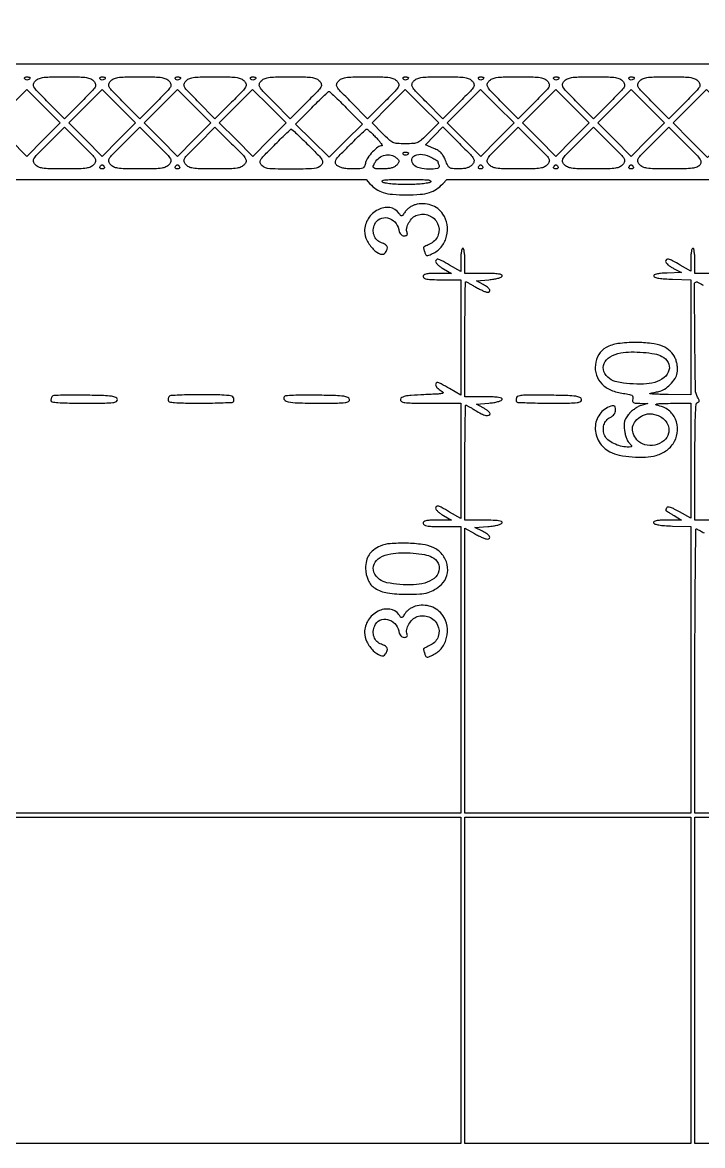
# Model space of a CAD drawing. Extents: x 0 to 836, y 5 to 589.
# Drawn here: x 577 to 604.52, y 469.11 to 514.54 of the extents above; entities that cross this region are included whole.
import ezdxf

# ---------------------------------------------------------------- set-up
doc = ezdxf.new("R2010")
doc.units = 0
doc.header["$MEASUREMENT"] = 0

msp = doc.modelspace()

# ---------------------------------------------------------------- linework, layer by layer
for points in [[(201.712326, 537.783562, -0.000001), (217.055896, 537.76491, -0.426088)], [(546.957638, 269.095817, -0.000001), (546.976289, 285.583213, -0.415883)], [(835.446278, 121.592707, -0.000059), (835.429914, 203.53197, -0.00002), (835.42504, 321.569549), (835.424938, 588.3084), (835.769253, 588.3084, 0.013775), (835.969061, 588.313906, 0.121919), (836.052736, 588.339582, 0.232745), (836.087862, 588.394014, 0.064289), (836.086534, 588.49875), (836.0595, 588.6891), (420.497259, 588.710259, 0.000013), (261.145696, 588.714318, 0.000021), (126.989856, 588.708632)], [(718.0002, 320.588723, -0.000011), (717.997333, 194.273324, -0.000202)], [(604.852986, 529.408162, -0.000002), (620.423836, 529.389509, -0.550615)], [(308.18842, 529.408162, -0.000002), (322.638019, 529.38951, -0.415836)], [(238.738155, 529.614638, -0.000002), (224.300981, 529.63329, -0.415836)], [(531.796111, 538.074638, -0.000002), (517.6951, 538.093291, -0.426056)], [(413.368417, 538.074638, -0.000002), (399.676779, 538.093291, -0.415815)], [(693.315638, 481.579418, -0.000002), (693.334294, 494.031443, -0.550517)], [(336.166934, 548.220763, -0.000002), (326.827688, 548.233536, -0.413812)], [(693.109162, 421.684687, -0.000002), (693.090507, 409.236574, -0.415775)], [(689.941022, 529.408162, -0.000003), (701.809045, 529.389505, -0.550493)], [(333.609652, 529.614638, -0.000003), (323.198363, 529.633296, -0.415688)], [(383.716206, 529.408162, -0.000003), (394.123716, 529.389504, -0.425916)], [(604.231838, 387.151416, -0.000003), (604.250494, 398.693431, -0.41574)], [(624.386963, 547.911742, -0.000008), (634.425797, 547.933006, -0.000377)], [(567.360849, 548.208, -0.000051), (536.314429, 548.211154, -0.0007)], [(718.164575, 211.571705, 0.000026), (718.1694, 303.889409)], [(702.264644, 191.1114), (702.243472, 351.987169), (702.2223, 512.862937), (661.556209, 512.849834), (620.890119, 512.836731), (620.863609, 513.157512, 0.026954), (620.843222, 513.306107, 0.068539), (620.808319, 513.408976, 0.101462), (620.757379, 513.473778, 0.129485), (620.68905, 513.50635, 0.121912), (620.615088, 513.502253, 0.211929), (620.569515, 513.462632, 0.094469), (620.546543, 513.37233, 0.015182), (620.541, 513.189803), (620.541, 512.8452), (567.3699, 512.8452), (514.1988, 512.8452)], [(536.813224, 508.1922), (563.859, 508.1922), (590.904776, 508.1922), (591.065738, 508.014339, 0.060194), (591.3216, 507.792189, 0.074917), (591.605552, 507.656704, 0.055401), (591.980576, 507.586542, 0.018567), (592.5384, 507.56582, 0.018567), (593.096224, 507.586542, 0.055401), (593.471248, 507.656704, 0.074917), (593.7552, 507.792189, 0.060194), (594.011062, 508.014339), (594.172024, 508.1922), (607.356512, 508.1922)], [(604.9746, 504.3852), (604.2132, 504.3852), (604.2132, 504.8928, 0.015416), (604.207157, 505.08876, 0.025878), (604.188525, 505.25235, 0.024068), (604.162018, 505.374747, 0.339565), (604.1286, 505.4004, 0.33177), (604.095524, 505.375738, 0.027191), (604.068851, 505.264363, 0.027994), (604.050104, 505.114819, 0.017186), (604.044, 504.937295), (604.044, 504.47419), (603.617277, 504.725795, 0.009298), (603.307557, 504.900734, 0.065443), (603.146143, 504.962388, 0.236264), (603.065016, 504.943405, 0.222811), (603.0288, 504.866169, 0.180386), (603.048686, 504.812843, 0.035725), (603.121992, 504.73952, 0.033672), (603.22458, 504.662053, 0.025766), (603.34605, 504.591219), (603.6633, 504.4275), (603.086532, 504.402354, 0.010182), (602.822306, 504.385438, 0.036329), (602.655058, 504.358975, 0.069509), (602.562034, 504.323072, 0.360342), (602.543459, 504.275454, 0.251947), (602.59264, 504.228954, 0.025187), (602.75628, 504.193491, 0.023026), (602.990507, 504.165959, 0.009412), (603.310577, 504.149256), (604.044, 504.124813), (604.044, 501.801606), (604.044, 499.4784), (603.13455, 499.488214, -0.003863), (602.796678, 499.494471, -0.008818), (602.541953, 499.505655, -0.015787), (602.394904, 499.519383, -0.845943), (602.3943, 499.533808, 0.000047), (602.472324, 499.550315, 0.000026), (602.567797, 499.570528, 0.000026), (602.664659, 499.591046, 0.000041), (602.74733, 499.608569, 0.091613), (602.980153, 499.704728, 0.052603), (603.217137, 499.896171, 0.05283), (603.407299, 500.131025, 0.097715), (603.498073, 500.358124, 0.045977), (603.510799, 500.493753, 0.033525), (603.500905, 500.644921, 0.032288), (603.469941, 500.800113, 0.033585), (603.419534, 500.947935, 0.104953), (603.217017, 501.24085, 0.093792), (602.905302, 501.440518, 0.067479), (602.453401, 501.554903, 0.027671), (601.820533, 501.591542, 0.033761), (601.100224, 501.544659, 0.092977), (600.618796, 501.386232, 0.132078), (600.326196, 501.104784, 0.106403), (600.184217, 500.690516, 0.110063), (600.226408, 500.274512, 0.114541), (600.441391, 499.922607, 0.099725), (600.818314, 499.667217, 0.066305), (601.323849, 499.530403, -0.011374), (601.559289, 499.493704, -0.089906), (601.662317, 499.455311, -0.216297), (601.70254, 499.397605, -0.11006), (601.699242, 499.307399, 0.079481), (601.690576, 499.218481, 0.243647), (601.720731, 499.168114, 0.118319), (601.800066, 499.142015, 0.014739), (601.982583, 499.13237), (602.3097, 499.12474), (602.041764, 499.047169, 0.05458), (601.922738, 498.998122, 0.028106), (601.785686, 498.912938, 0.027561), (601.653009, 498.808381, 0.037209), (601.546257, 498.699144, 0.029405), (601.428221, 498.540845, 0.074549), (601.368161, 498.41095, 0.072535), (601.347957, 498.267016, 0.026727), (601.360037, 498.061812, 0.031012), (601.386903, 497.90919, 0.027174), (601.43331, 497.75401, 0.028137), (601.490862, 497.618333, 0.069644), (601.551407, 497.529167, -0.010125), (601.645395, 497.420987, -0.29066), (601.649943, 497.386015, -0.281034), (601.620141, 497.366214, -0.009632), (601.474095, 497.3634, -0.06538), (601.203544, 497.398929, -0.050678), (600.925462, 497.504368, -0.053033), (600.693239, 497.653102, -0.117448), (600.564852, 497.818066, -0.088801), (600.509287, 498.035324, -0.091593), (600.533518, 498.255883, -0.097345), (600.632216, 498.442638, -0.116273), (600.789234, 498.564257, 0.05591), (600.880024, 498.618584, 0.077484), (600.945625, 498.686889, 0.081855), (600.984916, 498.768813, 0.071083), (600.9984, 498.863181, 0.033646), (600.991149, 498.970815, 0.197222), (600.963367, 499.018893, 0.203472), (600.910441, 499.03274, 0.035991), (600.80805, 499.010111, 0.166211), (600.360001, 498.69101, 0.151956), (600.18074, 498.151724, 0.141227), (600.334858, 497.575375, 0.139974), (600.772459, 497.16708, 0.068762), (601.151245, 497.035082, 0.030667), (601.675677, 496.962946, 0.030666), (602.215929, 496.955346, 0.056497), (602.649304, 497.025337, 0.094072), (603.087629, 497.242824, 0.109169), (603.388884, 497.596775, 0.113488), (603.505758, 498.033198, 0.108278), (603.423512, 498.485014, 0.05925), (603.305192, 498.694502, 0.074902), (603.148596, 498.852157, 0.065918), (602.936199, 498.970294, 0.034802), (602.6481, 499.061431, -0.498771), (602.637341, 499.086277, -0.237394), (602.671664, 499.109158, -0.022974), (602.870802, 499.124297, -0.00486), (603.21915, 499.13134), (604.044, 499.14), (604.044, 496.812777), (604.044, 494.485553), (603.586102, 494.743975, 0.013355), (603.378597, 494.853884, 0.038063), (603.227147, 494.915131, 0.059741), (603.12244, 494.935146, 0.278577), (603.070031, 494.90827, 0.031), (603.049906, 494.870684, 0.046666), (603.037647, 494.835622, 0.057974), (603.034071, 494.807675, 0.246146), (603.041479, 494.793136, 0.013628), (603.062923, 494.77879, 0.000456), (603.149378, 494.724415, 0.000865), (603.251602, 494.660498, 0.000603), (603.3672, 494.58869), (603.6633, 494.40525), (603.0852, 494.403825, 0.009062), (602.808362, 494.398125, 0.039053), (602.644917, 494.37895, 0.088868), (602.560134, 494.345859, 0.348476), (602.542127, 494.29665, 0.245891), (602.593079, 494.247369, 0.029679), (602.75021, 494.211047, 0.024548), (602.982059, 494.183386, 0.009086), (603.310577, 494.166456), (604.044, 494.142013), (604.044, 488.350206), (604.044, 482.5584), (599.4756, 482.5584), (594.9072, 482.5584), (594.9072, 488.318433), (594.9072, 494.078466), (595.298556, 493.859733, 0.011597), (595.456916, 493.775983, 0.014102), (595.609097, 493.705253, 0.012683), (595.739246, 493.653042, 0.089272), (595.806156, 493.641, 0.18104), (595.896925, 493.674979, 0.365083), (595.907881, 493.745422, 0.111398), (595.805913, 493.85107, 0.034758), (595.612646, 493.959619), (595.302892, 494.1063), (595.838688, 494.1486, 0.01551), (596.059051, 494.172894, 0.028269), (596.236506, 494.208375, 0.030562), (596.365727, 494.250477, 0.222764), (596.409292, 494.29665, 0.394072), (596.385815, 494.347468, 0.061095), (596.268617, 494.379297, 0.029435), (596.051886, 494.397612, 0.006363), (595.67565, 494.4024), (594.9072, 494.4024), (594.9072, 496.7289, -0.001771), (594.910361, 497.620996, -0.002954), (594.920119, 498.371991, -0.000352), (594.933174, 499.037755, -0.408278), (594.951181, 499.0554, -0.123338), (594.980243, 499.04812, -0.004527), (595.08066, 498.993272, -0.008014), (595.198637, 498.924936, -0.005516), (595.3302, 498.8439, 0.025038), (595.568102, 498.709879, 0.062172), (595.756304, 498.643563, 0.131175), (595.874235, 498.649022, 0.326866), (595.9224, 498.714827, 0.190299), (595.906264, 498.75569, 0.029092), (595.841633, 498.81717, 0.029066), (595.752745, 498.883925, 0.021498), (595.64745, 498.947477), (595.3725, 499.0977), (595.873514, 499.14, 0.017263), (596.07622, 499.164185, 0.029087), (596.243618, 499.200116, 0.030909), (596.367203, 499.242638, 0.218326), (596.409314, 499.28805, 0.394038), (596.385828, 499.338868, 0.06108), (596.268618, 499.370697, 0.029434), (596.051879, 499.389012, 0.006363), (595.67565, 499.3938), (594.9072, 499.3938), (594.9072, 501.7203, -0.001356), (594.909619, 502.612397, -0.002261), (594.917089, 503.363391, -0.000206), (594.927057, 504.033202, -0.409741), (594.940865, 504.0468, -0.118776), (594.964239, 504.041168, -0.002401), (595.072795, 503.984971, -0.005535), (595.19918, 503.91698, -0.003675), (595.342715, 503.836319, 0.011167), (595.491436, 503.755651, 0.013731), (595.63381, 503.687368, 0.012176), (595.755396, 503.636621, 0.090598), (595.81665, 503.624819, 0.192997), (595.898381, 503.656676, 0.340288), (595.909443, 503.724438, 0.109392), (595.819775, 503.82832, 0.035201), (595.64745, 503.938877), (595.3725, 504.0891), (595.873514, 504.1314, 0.017263), (596.07622, 504.155585, 0.029087), (596.243618, 504.191516, 0.030909), (596.367203, 504.234038, 0.218326), (596.409314, 504.27945, 0.394038), (596.385828, 504.330268, 0.06108), (596.268618, 504.362097, 0.029434), (596.051879, 504.380412, 0.006363), (595.67565, 504.3852), (594.9072, 504.3852), (594.9072, 504.8928, 0.015416), (594.901157, 505.08876, 0.025878), (594.882525, 505.25235, 0.024068), (594.856018, 505.374747, 0.339565), (594.8226, 505.4004, 0.332386), (594.789517, 505.375676, 0.026913), (594.762851, 505.263506, 0.027826), (594.744103, 505.11302, 0.017078), (594.738, 504.934377), (594.738, 504.468353), (594.28701, 504.722877, 0.005091), (593.952202, 504.907362, 0.060859), (593.81485, 504.960932, 0.280946), (593.750973, 504.94135, 0.183407), (593.7228, 504.867129, 0.174943), (593.74231, 504.813075, 0.032609), (593.815992, 504.735233, 0.031428), (593.918578, 504.651457, 0.024173), (594.04005, 504.572972), (594.3573, 504.389087), (593.78625, 504.387143, 0.008975), (593.493348, 504.380888, 0.045684), (593.331849, 504.359675, 0.104993), (593.246344, 504.320344, 0.2369), (593.2152, 504.2583, 0.273642), (593.253075, 504.194277, 0.084509), (593.36325, 504.156075, 0.035355), (593.573014, 504.1362, 0.005946), (593.9766, 504.1314), (594.738, 504.1314), (594.738, 501.798691), (594.738, 499.465982), (594.283552, 499.725991, 0.004635), (593.944375, 499.915897, 0.061099), (593.811104, 499.968988, 0.294151), (593.749682, 499.948967, 0.172564), (593.7228, 499.873396, 0.146769), (593.738269, 499.821831, 0.046681), (593.789002, 499.758605, 0.041993), (593.861923, 499.69499, 0.036012), (593.94817, 499.640746, -0.127253), (594.01793, 499.576717, -0.51967), (594.000072, 499.53245, -0.043512), (593.823675, 499.507257, -0.002266), (593.251135, 499.4784, 0.004688), (592.736081, 499.449939, 0.033271), (592.488135, 499.417247, 0.081915), (592.357053, 499.367746, 0.217741), (592.300463, 499.28805, 0.319133), (592.337281, 499.20759, 0.100718), (592.469865, 499.163205, 0.028072), (592.764002, 499.143717, 0.002508), (593.505097, 499.14), (594.738, 499.14), (594.738, 496.807291), (594.738, 494.474582), (594.283552, 494.734591, 0.004639), (593.945409, 494.923914, 0.060119), (593.811602, 494.977519, 0.289671), (593.749946, 494.958246, 0.17782), (593.7228, 494.884329, 0.174943), (593.74231, 494.830275, 0.032609), (593.815992, 494.752433, 0.031428), (593.918578, 494.668657, 0.024173), (594.04005, 494.590172), (594.3573, 494.406287), (593.78625, 494.404343, 0.008975), (593.493348, 494.398088, 0.045684), (593.331849, 494.376875, 0.104993), (593.246344, 494.337544, 0.2369), (593.2152, 494.2755, 0.273642), (593.253075, 494.211477, 0.084509), (593.36325, 494.173275, 0.035355), (593.573014, 494.1534, 0.005946), (593.9766, 494.1486), (594.738, 494.1486), (594.738, 488.3535), (594.738, 482.5584), (570.8385, 482.5584)], [(604.9746, 494.4024), (604.2132, 494.4024), (604.2132, 496.76415, -0.001965), (604.21785, 497.947401, -0.009043), (604.23564, 498.632867, -0.007101), (604.26225, 499.089284, -0.295938), (604.31895, 499.164197, 0.099419), (604.365691, 499.192574, 0.209739), (604.3824, 499.230655, 0.112809), (604.369488, 499.287156, 0.021008), (604.31895, 499.381599, -0.13036), (604.235389, 499.678785, -0.001442), (604.210153, 501.789472, -0.00074), (604.193644, 503.964047, -0.428255), (604.27665, 504.04416, -0.10382), (604.316388, 504.034077, -0.007062), (604.420867, 503.98107, -0.009869), (604.544255, 503.913121, -0.007234)], [(609.0354, 482.5584), (604.2132, 482.5584), (604.2132, 488.31825, -0.001032), (604.217756, 490.524816, -0.001736), (604.231838, 492.377286, -0.000135), (604.250604, 494.031696, -0.547229), (604.27665, 494.047944, -0.005811), (604.318626, 494.027393, -0.000383), (604.43896, 493.966619, -0.000554), (604.582261, 493.893908, -0.000414)], [(609.0354, 469.1916), (604.2132, 469.1916), (604.2132, 475.7904), (604.2132, 482.3892), (608.9508, 482.3892, -0.001255)]]:
    msp.add_lwpolyline(points, format="xyb")
for points in [[(577.3104, 512.300293, -0.211827), (577.286408, 512.246202, -0.127879), (577.223185, 512.213171, -0.122608), (577.149824, 512.214412, -0.191362), (577.099753, 512.25162, -0.136093), (577.090256, 512.284272, -0.190788), (577.100967, 512.312343, -0.140899), (577.131917, 512.331288, -0.067432), (577.178507, 512.3376, -0.026751), (577.229046, 512.334894, -0.042195), (577.271656, 512.326641, -0.051652), (577.301687, 512.314686, -0.279105)], [(579.894214, 512.164517, -0.1221), (579.960324, 512.041337, -0.202118), (579.943042, 511.92644, -0.05597), (579.815447, 511.762028, -0.0034), (579.377261, 511.317843), (578.70367, 510.644252), (578.033339, 511.318539, -0.003427), (577.598111, 511.762376, -0.055773), (577.470758, 511.927379, -0.200635), (577.453386, 512.042422, -0.122971), (577.519015, 512.165213, -0.10066), (577.646646, 512.25917, -0.072566), (577.816605, 512.309715, -0.031899), (578.100073, 512.332558, -0.004158), (578.7063, 512.3376, -0.004148), (579.313459, 512.332563, -0.032035), (579.596528, 512.309688, -0.073036), (579.766261, 512.258945, -0.100062)], [(580.356, 512.300293, -0.211827), (580.332008, 512.246202, -0.127879), (580.268785, 512.213171, -0.122608), (580.195424, 512.214412, -0.191362), (580.145353, 512.25162, -0.136093), (580.135856, 512.284272, -0.190788), (580.146567, 512.312343, -0.140899), (580.177517, 512.331288, -0.067432), (580.224107, 512.3376, -0.026751), (580.274646, 512.334894, -0.042195), (580.317256, 512.326641, -0.051652), (580.347287, 512.314686, -0.279105)], [(582.939814, 512.164517, -0.1221), (583.005924, 512.041337, -0.202118), (582.988642, 511.92644, -0.05597), (582.861047, 511.762028, -0.0034), (582.422861, 511.317843), (581.74927, 510.644252), (581.078939, 511.318539, -0.003427), (580.643711, 511.762376, -0.055773), (580.516358, 511.927379, -0.200635), (580.498986, 512.042422, -0.122971), (580.564615, 512.165213, -0.10066), (580.692246, 512.25917, -0.072566), (580.862205, 512.309715, -0.031899), (581.145673, 512.332558, -0.004158), (581.7519, 512.3376, -0.004148), (582.359059, 512.332563, -0.032035), (582.642128, 512.309688, -0.073036), (582.811861, 512.258945, -0.100062)], [(583.4016, 512.300293, -0.211827), (583.377608, 512.246202, -0.127879), (583.314385, 512.213171, -0.122608), (583.241024, 512.214412, -0.191362), (583.190953, 512.25162, -0.136093), (583.181456, 512.284272, -0.190788), (583.192167, 512.312343, -0.140899), (583.223117, 512.331288, -0.067432), (583.269707, 512.3376, -0.026751), (583.320246, 512.334894, -0.042195), (583.362856, 512.326641, -0.051652), (583.392887, 512.314686, -0.279105)], [(585.985414, 512.164517, -0.1221), (586.051524, 512.041337, -0.202118), (586.034242, 511.92644, -0.05597), (585.906647, 511.762028, -0.0034), (585.468461, 511.317843), (584.79487, 510.644252), (584.124539, 511.318539, -0.003427), (583.689311, 511.762376, -0.055773), (583.561958, 511.927379, -0.200635), (583.544586, 512.042422, -0.122971), (583.610215, 512.165213, -0.10066), (583.737846, 512.25917, -0.072566), (583.907805, 512.309715, -0.031899), (584.191273, 512.332558, -0.004158), (584.7975, 512.3376, -0.004148), (585.404659, 512.332563, -0.032035), (585.687728, 512.309688, -0.073036), (585.857461, 512.258945, -0.100062)], [(586.4472, 512.300293, -0.211827), (586.423208, 512.246202, -0.127879), (586.359985, 512.213171, -0.122608), (586.286624, 512.214412, -0.191362), (586.236553, 512.25162, -0.136093), (586.227056, 512.284272, -0.190788), (586.237767, 512.312343, -0.140899), (586.268717, 512.331288, -0.067432), (586.315307, 512.3376, -0.026751), (586.365846, 512.334894, -0.042195), (586.408456, 512.326641, -0.051652), (586.438487, 512.314686, -0.279105)], [(589.031014, 512.164517, -0.1221), (589.097124, 512.041337, -0.202118), (589.079842, 511.92644, -0.05597), (588.952247, 511.762028, -0.0034), (588.514061, 511.317843), (587.84047, 510.644252), (587.170139, 511.318539, -0.003427), (586.734911, 511.762376, -0.055773), (586.607558, 511.927379, -0.200635), (586.590186, 512.042422, -0.122971), (586.655815, 512.165213, -0.10066), (586.783446, 512.25917, -0.072566), (586.953405, 512.309715, -0.031899), (587.236873, 512.332558, -0.004158), (587.8431, 512.3376, -0.004148), (588.450259, 512.332563, -0.032035), (588.733328, 512.309688, -0.073036), (588.903061, 512.258945, -0.100062)], [(592.161214, 512.164517, -0.1221), (592.227324, 512.041337, -0.202118), (592.210042, 511.92644, -0.05597), (592.082447, 511.762028, -0.0034), (591.644261, 511.317843), (590.97067, 510.644252), (590.300339, 511.318539, -0.003427), (589.865111, 511.762376, -0.055773), (589.737758, 511.927379, -0.200635), (589.720386, 512.042422, -0.122971), (589.786015, 512.165213, -0.10066), (589.913646, 512.25917, -0.072566), (590.083605, 512.309715, -0.031899), (590.367073, 512.332558, -0.004158), (590.9733, 512.3376, -0.004148), (591.580459, 512.332563, -0.032035), (591.863528, 512.309688, -0.073036), (592.033261, 512.258945, -0.100062)], [(592.623, 512.300293, -0.211827), (592.599008, 512.246202, -0.127879), (592.535785, 512.213171, -0.122608), (592.462424, 512.214412, -0.191362), (592.412353, 512.25162, -0.136093), (592.402856, 512.284272, -0.190788), (592.413567, 512.312343, -0.140899), (592.444517, 512.331288, -0.067432), (592.491107, 512.3376, -0.026751), (592.541646, 512.334894, -0.042195), (592.584256, 512.326641, -0.051652), (592.614287, 512.314686, -0.279105)], [(595.206814, 512.164517, -0.1221), (595.272924, 512.041337, -0.202118), (595.255642, 511.92644, -0.05597), (595.128047, 511.762028, -0.0034), (594.689861, 511.317843), (594.01627, 510.644252), (593.345939, 511.318539, -0.003427), (592.910711, 511.762376, -0.055773), (592.783358, 511.927379, -0.200635), (592.765986, 512.042422, -0.122971), (592.831615, 512.165213, -0.10066), (592.959246, 512.25917, -0.072566), (593.129205, 512.309715, -0.031899), (593.412673, 512.332558, -0.004158), (594.0189, 512.3376, -0.004148), (594.626059, 512.332563, -0.032035), (594.909128, 512.309688, -0.073036), (595.078861, 512.258945, -0.100062)], [(595.6686, 512.300293, -0.211827), (595.644608, 512.246202, -0.127879), (595.581385, 512.213171, -0.122608), (595.508024, 512.214412, -0.191362), (595.457953, 512.25162, -0.136093), (595.448456, 512.284272, -0.190788), (595.459167, 512.312343, -0.140899), (595.490117, 512.331288, -0.067432), (595.536707, 512.3376, -0.026751), (595.587246, 512.334894, -0.042195), (595.629856, 512.326641, -0.051652), (595.659887, 512.314686, -0.279105)], [(598.252414, 512.164517, -0.1221), (598.318524, 512.041337, -0.202118), (598.301242, 511.92644, -0.05597), (598.173647, 511.762028, -0.0034), (597.735461, 511.317843), (597.06187, 510.644252), (596.391539, 511.318539, -0.003427), (595.956311, 511.762376, -0.055773), (595.828958, 511.927379, -0.200635), (595.811586, 512.042422, -0.122971), (595.877215, 512.165213, -0.10066), (596.004846, 512.25917, -0.072566), (596.174805, 512.309715, -0.031899), (596.458273, 512.332558, -0.004158), (597.0645, 512.3376, -0.004148), (597.671659, 512.332563, -0.032035), (597.954728, 512.309688, -0.073036), (598.124461, 512.258945, -0.100062)], [(598.7142, 512.300293, -0.211827), (598.690208, 512.246202, -0.127879), (598.626985, 512.213171, -0.122608), (598.553624, 512.214412, -0.191362), (598.503553, 512.25162, -0.136093), (598.494056, 512.284272, -0.190788), (598.504767, 512.312343, -0.140899), (598.535717, 512.331288, -0.067432), (598.582307, 512.3376, -0.026751), (598.632846, 512.334894, -0.042195), (598.675456, 512.326641, -0.051652), (598.705487, 512.314686, -0.279105)], [(601.298014, 512.164517, -0.1221), (601.364124, 512.041337, -0.202118), (601.346842, 511.92644, -0.05597), (601.219247, 511.762028, -0.0034), (600.781061, 511.317843), (600.10747, 510.644252), (599.437139, 511.318539, -0.003427), (599.001911, 511.762376, -0.055773), (598.874558, 511.927379, -0.200635), (598.857186, 512.042422, -0.122971), (598.922815, 512.165213, -0.10066), (599.050446, 512.25917, -0.072566), (599.220405, 512.309715, -0.031899), (599.503873, 512.332558, -0.004158), (600.1101, 512.3376, -0.004148), (600.717259, 512.332563, -0.032035), (601.000328, 512.309688, -0.073036), (601.170061, 512.258945, -0.100062)], [(601.7598, 512.300293, -0.211827), (601.735808, 512.246202, -0.127879), (601.672585, 512.213171, -0.122608), (601.599224, 512.214412, -0.191362), (601.549153, 512.25162, -0.136093), (601.539656, 512.284272, -0.190788), (601.550367, 512.312343, -0.140899), (601.581317, 512.331288, -0.067432), (601.627907, 512.3376, -0.026751), (601.678446, 512.334894, -0.042195), (601.721056, 512.326641, -0.051652), (601.751087, 512.314686, -0.279105)], [(604.343614, 512.164517, -0.1221), (604.409724, 512.041337, -0.202118), (604.392442, 511.92644, -0.05597), (604.264847, 511.762028, -0.0034), (603.826661, 511.317843), (603.15307, 510.644252), (602.482739, 511.318539, -0.003427), (602.047511, 511.762376, -0.055773), (601.920158, 511.927379, -0.200635), (601.902786, 512.042422, -0.122971), (601.968415, 512.165213, -0.10066), (602.096046, 512.25917, -0.072566), (602.266005, 512.309715, -0.031899), (602.549473, 512.332558, -0.004158), (603.1557, 512.3376, -0.004148), (603.762859, 512.332563, -0.032035), (604.045928, 512.309688, -0.073036), (604.215661, 512.258945, -0.100062)], [(590.108191, 511.087821), (590.761913, 510.430243), (590.085057, 509.757356), (589.4082, 509.084469), (588.731343, 509.757356), (588.054487, 510.430243), (588.708209, 511.087821, -0.00331), (588.962135, 511.339887, -0.005234), (589.183491, 511.552236, -0.001538), (589.377465, 511.733337, -0.189215), (589.4082, 511.7454, -0.189215), (589.438935, 511.733337, -0.001538), (589.632909, 511.552236, -0.005234), (589.854265, 511.339887, -0.00331)], [(593.42796, 510.054679, -0.012116), (593.155365, 509.791017, -0.079481), (592.997425, 509.686207, -0.089586), (592.822492, 509.641807, -0.017469), (592.4961, 509.6304, -0.017454), (592.169774, 509.641795, -0.089517), (591.99487, 509.686151, -0.079525), (591.83702, 509.790846, -0.012155), (591.564905, 510.054004), (591.147671, 510.477608), (591.82057, 511.154478), (592.49347, 511.831348), (593.169665, 511.155153), (593.84586, 510.478959)], [(579.894214, 508.788283, -0.100062), (579.766261, 508.693855, -0.073036), (579.596528, 508.643112, -0.032035), (579.313459, 508.620237, -0.004148), (578.7063, 508.6152, -0.004158), (578.100073, 508.620242, -0.031899), (577.816605, 508.643085, -0.072566), (577.646646, 508.69363, -0.10066), (577.519015, 508.787587, -0.122971), (577.453386, 508.910378, -0.200635), (577.470758, 509.025421, -0.055773), (577.598111, 509.190424, -0.003427), (578.033339, 509.634261), (578.70367, 510.308548), (579.377261, 509.634957, -0.0034), (579.815447, 509.190772, -0.05597), (579.943042, 509.02636, -0.202118), (579.960324, 508.911463, -0.1221)], [(582.939814, 508.788283, -0.100062), (582.811861, 508.693855, -0.073036), (582.642128, 508.643112, -0.032035), (582.359059, 508.620237, -0.004148), (581.7519, 508.6152, -0.004158), (581.145673, 508.620242, -0.031899), (580.862205, 508.643085, -0.072566), (580.692246, 508.69363, -0.10066), (580.564615, 508.787587, -0.122971), (580.498986, 508.910378, -0.200635), (580.516358, 509.025421, -0.055773), (580.643711, 509.190424, -0.003427), (581.078939, 509.634261), (581.74927, 510.308548), (582.422861, 509.634957, -0.0034), (582.861047, 509.190772, -0.05597), (582.988642, 509.02636, -0.202118), (583.005924, 508.911463, -0.1221)], [(585.985414, 508.788283, -0.100062), (585.857461, 508.693855, -0.073036), (585.687728, 508.643112, -0.032035), (585.404659, 508.620237, -0.004148), (584.7975, 508.6152, -0.004158), (584.191273, 508.620242, -0.031899), (583.907805, 508.643085, -0.072566), (583.737846, 508.69363, -0.10066), (583.610215, 508.787587, -0.122971), (583.544586, 508.910378, -0.200635), (583.561958, 509.025421, -0.055773), (583.689311, 509.190424, -0.003427), (584.124539, 509.634261), (584.79487, 510.308548), (585.468461, 509.634957, -0.0034), (585.906647, 509.190772, -0.05597), (586.034242, 509.02636, -0.202118), (586.051524, 508.911463, -0.1221)], [(588.57925, 509.57115, -0.004145), (588.98092, 509.16516, -0.049961), (589.117614, 508.9933, -0.168757), (589.145573, 508.877909, -0.161102), (589.09676, 508.76745, -0.19588), (588.806505, 508.627823, -0.014413), (587.905823, 508.598374, -0.015267), (587.007751, 508.622331, -0.171235), (586.683284, 508.758132, -0.151641), (586.620813, 508.863724, -0.199808), (586.638583, 508.973028, -0.05311), (586.767307, 509.138303, -0.003657), (587.182238, 509.561832, -0.00302), (587.437108, 509.815128, -0.004798), (587.658627, 510.028499, -0.001295), (587.853227, 510.211423, -0.190218), (587.881544, 510.2226, -0.188666), (587.909912, 510.211501, -0.001307), (588.10399, 510.031236, -0.004806), (588.324994, 509.820872, -0.003027)], [(591.3117, 509.8842, -0.013567), (591.431884, 509.754247, -0.027988), (591.517084, 509.645205, -0.041883), (591.56132, 509.568586, -0.549771), (591.54686, 509.5458, 0.163623), (591.385479, 509.491536, 0.037998), (591.168223, 509.299172, 0.039583), (590.976218, 509.06701, 0.099244), (590.888198, 508.866713, -0.046971), (590.84068, 508.718412, -0.182622), (590.775038, 508.650064, -0.101676), (590.657117, 508.620999, -0.009754), (590.35989, 508.6152, -0.018821), (590.137913, 508.623559, -0.036887), (589.96311, 508.649801, -0.047136), (589.828036, 508.694108, -0.081279), (589.728884, 508.758132, -0.151641), (589.666413, 508.863724, -0.199808), (589.684183, 508.973028, -0.05311), (589.812907, 509.138303, -0.003657), (590.227838, 509.561832, -0.003435), (590.483122, 509.815117, -0.005422), (590.705946, 510.028499, -0.001648), (590.901005, 510.210076, -0.188775), (590.932996, 510.2226, -0.178649), (590.963121, 510.211481, -0.00553), (591.06415, 510.123195, -0.010201), (591.181577, 510.013876, -0.006812)], [(595.206814, 508.788283, -0.066923), (595.11076, 508.707117, -0.066338), (594.996402, 508.653913, -0.052334), (594.849762, 508.624432, -0.023461), (594.653121, 508.6152, -0.017747), (594.405046, 508.624008, -0.125992), (594.291758, 508.661757, -0.135273), (594.214435, 508.748233, -0.021595), (594.121545, 508.957657, 0.034853), (594.038208, 509.132865, 0.064846), (593.944029, 509.258526, 0.064751), (593.820707, 509.355989, 0.034654), (593.647321, 509.444107), (593.307618, 509.5881), (593.661157, 509.949111), (594.014696, 510.310122), (594.689074, 509.635744, -0.003395), (595.127782, 509.191038, -0.055908), (595.255541, 509.026461, -0.20202), (595.272887, 508.91149, -0.122263)], [(598.252414, 508.788283, -0.100062), (598.124461, 508.693855, -0.073036), (597.954728, 508.643112, -0.032035), (597.671659, 508.620237, -0.004148), (597.0645, 508.6152, -0.004158), (596.458273, 508.620242, -0.031899), (596.174805, 508.643085, -0.072566), (596.004846, 508.69363, -0.10066), (595.877215, 508.787587, -0.122971), (595.811586, 508.910378, -0.200635), (595.828958, 509.025421, -0.055773), (595.956311, 509.190424, -0.003427), (596.391539, 509.634261), (597.06187, 510.308548), (597.735461, 509.634957, -0.0034), (598.173647, 509.190772, -0.05597), (598.301242, 509.02636, -0.202118), (598.318524, 508.911463, -0.1221)], [(601.298014, 508.788283, -0.100062), (601.170061, 508.693855, -0.073036), (601.000328, 508.643112, -0.032035), (600.717259, 508.620237, -0.004148), (600.1101, 508.6152, -0.004158), (599.503873, 508.620242, -0.031899), (599.220405, 508.643085, -0.072566), (599.050446, 508.69363, -0.10066), (598.922815, 508.787587, -0.122971), (598.857186, 508.910378, -0.200635), (598.874558, 509.025421, -0.055773), (599.001911, 509.190424, -0.003427), (599.437139, 509.634261), (600.10747, 510.308548), (600.781061, 509.634957, -0.0034), (601.219247, 509.190772, -0.05597), (601.346842, 509.02636, -0.202118), (601.364124, 508.911463, -0.1221)], [(604.409305, 508.767389, -0.121451), (604.289491, 508.686555, -0.056764), (604.106398, 508.642062, -0.026999), (603.800809, 508.620328, -0.004254), (603.198, 508.6152, -0.003895), (602.563714, 508.620141, -0.030938), (602.271435, 508.64282, -0.07174), (602.097637, 508.693272, -0.102727), (601.968415, 508.787587, -0.122854), (601.90276, 508.910359, -0.200706), (601.920086, 509.025348, -0.055817), (602.047321, 509.190232, -0.00343), (602.482177, 509.633696), (603.151947, 510.307418), (603.849491, 509.613498, -0.003879), (604.27746, 509.181094, -0.047028), (604.423915, 508.999429, -0.161843), (604.456263, 508.87957, -0.171211)], [(592.623, 509.254693, -0.211827), (592.599008, 509.200602, -0.127879), (592.535785, 509.167571, -0.122608), (592.462424, 509.168812, -0.191362), (592.412353, 509.20602, -0.136093), (592.402856, 509.238672, -0.190788), (592.413567, 509.266743, -0.140899), (592.444517, 509.285688, -0.067432), (592.491107, 509.292, -0.026751), (592.541646, 509.289294, -0.042195), (592.584256, 509.281041, -0.051652), (592.614287, 509.269086, -0.279105)], [(592.130573, 509.066768, -0.02423), (592.218922, 508.978664, -0.173904), (592.24168, 508.923917, -0.173816), (592.224462, 508.86717, -0.0242), (592.145273, 508.770668, -0.080038), (592.056773, 508.699758, -0.060212), (591.941495, 508.651632, -0.046585), (591.791157, 508.623949, -0.022253), (591.594688, 508.6152, -0.008697), (591.30231, 508.620286, -0.165392), (591.218069, 508.652245, -0.323193), (591.200875, 508.718159, -0.030356), (591.27493, 508.879334, -0.113358), (591.438777, 509.067223, -0.103428), (591.673575, 509.172578, -0.1074), (591.923475, 509.172995, -0.131565)], [(593.557801, 509.078327, -0.009813), (593.653456, 509.026458, -0.014999), (593.73408, 508.977415, -0.009472), (593.798055, 508.934075, -0.243768), (593.8074, 508.916047, 0.066659), (593.810074, 508.896079, 0.008008), (593.822484, 508.853284, 0.009418), (593.839088, 508.802691, 0.007617), (593.858751, 508.749019, -0.464155), (593.792657, 508.628812, -0.05806), (593.454202, 508.600669, -0.047602), (593.060622, 508.651388, -0.15419), (592.835936, 508.782813, -0.21085), (592.76444, 508.998595, -0.278527), (592.885268, 509.161236, -0.137755), (593.196935, 509.197166, -0.079728)], [(580.3137, 508.6998, -0.146489), (580.32233, 508.667703, -0.191582), (580.310417, 508.640051, -0.134005), (580.277714, 508.621372, -0.063222), (580.2291, 508.6152, -0.063222), (580.180486, 508.621372, -0.134005), (580.147783, 508.640051, -0.191582), (580.13587, 508.667703, -0.146489), (580.1445, 508.6998, -0.025622), (580.166888, 508.732189, -0.032351), (580.190919, 508.759549, -0.033983), (580.213305, 508.779082, -0.163822), (580.2291, 508.7844, -0.163822), (580.244895, 508.779082, -0.033983), (580.267281, 508.759549, -0.032351), (580.291312, 508.732189, -0.025622)], [(583.3593, 508.6998, -0.146489), (583.36793, 508.667703, -0.191582), (583.356017, 508.640051, -0.134005), (583.323314, 508.621372, -0.063222), (583.2747, 508.6152, -0.063222), (583.226086, 508.621372, -0.134005), (583.193383, 508.640051, -0.191582), (583.18147, 508.667703, -0.146489), (583.1901, 508.6998, -0.025622), (583.212488, 508.732189, -0.032351), (583.236519, 508.759549, -0.033983), (583.258905, 508.779082, -0.163822), (583.2747, 508.7844, -0.163822), (583.290495, 508.779082, -0.033983), (583.312881, 508.759549, -0.032351), (583.336912, 508.732189, -0.025622)], [(595.6263, 508.6998, -0.146489), (595.63493, 508.667703, -0.191582), (595.623017, 508.640051, -0.134005), (595.590314, 508.621372, -0.063222), (595.5417, 508.6152, -0.063222), (595.493086, 508.621372, -0.134005), (595.460383, 508.640051, -0.191582), (595.44847, 508.667703, -0.146489), (595.4571, 508.6998, -0.025622), (595.479488, 508.732189, -0.032351), (595.503519, 508.759549, -0.033983), (595.525905, 508.779082, -0.163822), (595.5417, 508.7844, -0.163822), (595.557495, 508.779082, -0.033983), (595.579881, 508.759549, -0.032351), (595.603912, 508.732189, -0.025622)], [(598.6719, 508.6998, -0.146489), (598.68053, 508.667703, -0.191582), (598.668617, 508.640051, -0.134005), (598.635914, 508.621372, -0.063222), (598.5873, 508.6152, -0.063222), (598.538686, 508.621372, -0.134005), (598.505983, 508.640051, -0.191582), (598.49407, 508.667703, -0.146489), (598.5027, 508.6998, -0.025622), (598.525088, 508.732189, -0.032351), (598.549119, 508.759549, -0.033983), (598.571505, 508.779082, -0.163822), (598.5873, 508.7844, -0.163822), (598.603095, 508.779082, -0.033983), (598.625481, 508.759549, -0.032351), (598.649512, 508.732189, -0.025622)], [(601.7175, 508.6998, -0.146489), (601.72613, 508.667703, -0.191582), (601.714217, 508.640051, -0.134005), (601.681514, 508.621372, -0.063222), (601.6329, 508.6152, -0.063222), (601.584286, 508.621372, -0.134005), (601.551583, 508.640051, -0.191582), (601.53967, 508.667703, -0.146489), (601.5483, 508.6998, -0.025622), (601.570688, 508.732189, -0.032351), (601.594719, 508.759549, -0.033983), (601.617105, 508.779082, -0.163822), (601.6329, 508.7844, -0.163822), (601.648695, 508.779082, -0.033983), (601.671081, 508.759549, -0.032351), (601.695112, 508.732189, -0.025622)], [(593.5113, 508.083877, -0.094341), (593.397086, 508.040957, -0.016423), (593.167957, 508.009018, -0.016145), (592.877444, 507.987665, -0.01027), (592.5384, 507.9807, -0.01027), (592.199356, 507.987665, -0.016145), (591.908843, 508.009018, -0.016423), (591.679714, 508.040957, -0.094341), (591.5655, 508.083877, -0.524945), (591.562774, 508.13216, -0.139578), (591.64956, 508.167127, -0.023514), (591.928665, 508.183512, -0.002905), (592.5384, 508.187055, -0.002905), (593.148135, 508.183512, -0.023514), (593.42724, 508.167127, -0.139578), (593.514026, 508.13216, -0.524945)], [(592.89839, 507.166189, 0.048999), (592.783122, 507.120669, 0.03454), (592.663763, 507.04862, 0.035001), (592.558178, 506.96287, 0.05974), (592.48514, 506.876047, -0.011552), (592.394182, 506.743986, -0.189773), (592.349861, 506.715611, -0.271529), (592.30686, 506.730624, -0.023408), (592.232874, 506.826385, 0.211093), (591.866613, 507.047781, 0.153403), (591.391769, 506.96294, 0.129568), (590.99314, 506.599731, 0.144874), (590.846716, 506.102551, 0.118743), (590.937088, 505.729569, 0.075627), (591.199631, 505.365721, 0.104789), (591.494489, 505.17002, 0.360451), (591.697163, 505.23601, 0.058537), (591.762489, 505.372226, 0.187349), (591.758514, 505.471102, 0.160649), (591.686991, 505.55116, 0.040558), (591.527018, 505.626863, -0.107945), (591.34518, 505.744956, -0.108648), (591.22966, 505.927864, -0.103734), (591.198382, 506.149604, -0.090479), (591.255786, 506.377205, -0.175419), (591.47012, 506.596117, -0.166765), (591.78008, 506.632917, -0.150308), (592.07129, 506.46976, -0.142024), (592.228464, 506.16753, 0.036534), (592.261834, 506.047158, 0.090483), (592.307454, 505.968204, 0.120338), (592.368868, 505.923722, 0.097136), (592.44903, 505.908, 0.049538), (592.522426, 505.91529, 0.157244), (592.564954, 505.939074, 0.197701), (592.579969, 505.979138, 0.083848), (592.568411, 506.036419, -0.147101), (592.554672, 506.220988, -0.075242), (592.638991, 506.439674, -0.072203), (592.790037, 506.633347, -0.107624), (592.972555, 506.745212, -0.182238), (593.452562, 506.733165, -0.185988), (593.800115, 506.407182, -0.197143), (593.827847, 505.948198, -0.195315), (593.525405, 505.59967, 0.002093), (593.42109, 505.546092, 0.003032), (593.32945, 505.49783, 0.001553), (593.252159, 505.456215, 0.050235), (593.234533, 505.444223, 0.2614), (593.228538, 505.428378, 0.016535), (593.237921, 505.377613, 0.020895), (593.254403, 505.315057, 0.013728), (593.27832, 505.244509, 0.039093), (593.327135, 505.138759, 0.24682), (593.375285, 505.107472, 0.130591), (593.448355, 505.119823, 0.008927), (593.639688, 505.211077, 0.116211), (593.973877, 505.489299, 0.103036), (594.166917, 505.899554, 0.100295), (594.182905, 506.362376, 0.104035), (594.016389, 506.788259, 0.088767), (593.810798, 507.005825, 0.077816), (593.533268, 507.150768, 0.07552), (593.216791, 507.206798, 0.075811)], [(602.879524, 501.032087, -0.152341), (603.128014, 500.788315, -0.193791), (603.162903, 500.471797, -0.158165), (602.962544, 500.170461, -0.101891), (602.584876, 499.979946, -0.056119), (602.137266, 499.911381, -0.030501), (601.58032, 499.923136, -0.02923), (601.05922, 499.996853, -0.110494), (600.760163, 500.130069, -0.135251), (600.532303, 500.421996, -0.203488), (600.534725, 500.740452, -0.162529), (600.779082, 501.012768, -0.086537), (601.2099, 501.167385, -0.038102), (601.634501, 501.208171, -0.025119), (602.125037, 501.19314, -0.02485), (602.58107, 501.133265, -0.073437)], [(578.214916, 499.424116, 0.07583), (578.192473, 499.393593, 0.038397), (578.173589, 499.349654, 0.037021), (578.160712, 499.300282, 0.045312), (578.1564, 499.2528, 0.360635), (578.205449, 499.193641, 0.025897), (578.432513, 499.162904, 0.017431), (578.814809, 499.144576, 0.003262), (579.516203, 499.14, 0.002229), (580.33719, 499.143659, 0.025463), (580.660242, 499.163011, 0.089261), (580.807618, 499.206796, 0.335169), (580.847586, 499.28805, 0.25126), (580.781076, 499.369964, 0.066494), (580.612767, 499.415404, 0.02531), (580.287264, 499.441595, 0.002851), (579.546299, 499.459366, 0.004374), (579.054194, 499.464056, 0.006813), (578.630148, 499.458609, 0.00254), (578.26782, 499.447174, 0.18941)], [(582.9504, 499.422, 0.077955), (582.928762, 499.392311, 0.038133), (582.910567, 499.349032, 0.036641), (582.898158, 499.300126, 0.043841), (582.894, 499.2528, 0.357354), (582.942202, 499.19397, 0.027811), (583.158375, 499.162989, 0.018236), (583.523749, 499.144606, 0.003451), (584.1912, 499.14, 0.003645), (584.692082, 499.143651, 0.005731), (585.122203, 499.154855, 0.001843), (585.49257, 499.170119, 0.187275), (585.538971, 499.190571, 0.131935), (585.555079, 499.218506, 0.057779), (585.561315, 499.261134, 0.05155), (585.557685, 499.310643, 0.04759), (585.54402, 499.359771, 0.253388), (585.47191, 499.421509, 0.03004), (585.256298, 499.454463, 0.019158), (584.89824, 499.473564, 0.003746), (584.252649, 499.4784, 0.004231), (583.771053, 499.474325, 0.00659), (583.356201, 499.461833, 0.002421), (583.001449, 499.444747, 0.185182)], [(587.590641, 499.395969, 0.335536), (587.6024, 499.271086, 0.162372), (587.750873, 499.188521, 0.041067), (588.13352, 499.14878, 0.00535), (588.954096, 499.14, 0.002325), (589.745326, 499.143679, 0.026378), (590.057585, 499.163078, 0.093365), (590.19938, 499.207092, 0.329527), (590.238186, 499.28805, 0.252044), (590.171421, 499.370031, 0.065989), (590.001942, 499.415434, 0.02513), (589.674165, 499.441618, 0.002822), (588.927017, 499.459419, 0.00498), (588.379668, 499.463917, 0.011426), (587.967577, 499.453781, 0.007288), (587.653564, 499.434281, 0.239589)], [(596.995605, 499.361921, 0.046764), (596.981623, 499.31197, 0.051077), (596.977728, 499.261766, 0.05735), (596.98377, 499.218645, 0.133689), (596.999829, 499.190571, 0.187336), (597.046249, 499.170118, 0.001827), (597.418419, 499.154855, 0.005706), (597.850542, 499.143651, 0.003628), (598.353803, 499.14, 0.002344), (599.139303, 499.143683, 0.026562), (599.449483, 499.163091, 0.094183), (599.590209, 499.207149, 0.328403), (599.628786, 499.28805, 0.251764), (599.562112, 499.370007, 0.066169), (599.393053, 499.415423, 0.025194), (599.066091, 499.44161, 0.002833), (598.321159, 499.4594, 0.003382), (597.640236, 499.467196, 0.019525), (597.280449, 499.454828, 0.033646), (597.069516, 499.424959, 0.254396)], [(602.722768, 498.636176, -0.085784), (602.922997, 498.517653, -0.082624), (603.074881, 498.337441, -0.086689), (603.155051, 498.126043, -0.109293), (603.14917, 497.9174, -0.16313), (602.955644, 497.615018, -0.119704), (602.592758, 497.444269, -0.116706), (602.18442, 497.456866, -0.150427), (601.86846, 497.655758, -0.088728), (601.713834, 497.917633, -0.138217), (601.692587, 498.177153, -0.134064), (601.810382, 498.415176, -0.081178), (602.0559, 498.614819, -0.05298), (602.211625, 498.683401, -0.069353), (602.364711, 498.709758, -0.063219), (602.529864, 498.694145, -0.035715)], [(591.4809, 493.353147, 0.053672), (591.208415, 493.196071, 0.089458), (591.026064, 493.005053, 0.090403), (590.923122, 492.763881, 0.055837), (590.8887, 492.4566, 0.10406), (590.989434, 491.977823, 0.148393), (591.270581, 491.650318, 0.105117), (591.770065, 491.46384, 0.03681), (592.5384, 491.406675, 0.014948), (593.077993, 491.422444, 0.05366), (593.417403, 491.479423, 0.072223), (593.681955, 491.596848, 0.044209), (593.954155, 491.803902, 0.140323), (594.176523, 492.16391, 0.124029), (594.188762, 492.605781, 0.116908), (593.987311, 493.02084, 0.115538), (593.620234, 493.303453, 0.076424), (593.195118, 493.422715, 0.024439), (592.538538, 493.470132, 0.024038), (591.885057, 493.453894, 0.085905)], [(593.573524, 492.910487, -0.152341), (593.822014, 492.666715, -0.193791), (593.856903, 492.350197, -0.158165), (593.656544, 492.048861, -0.101891), (593.278876, 491.858346, -0.056119), (592.831266, 491.789781, -0.030501), (592.27432, 491.801536, -0.02923), (591.75322, 491.875253, -0.110494), (591.454163, 492.008469, -0.135251), (591.226303, 492.300396, -0.203488), (591.228725, 492.618852, -0.162529), (591.473082, 492.891168, -0.086537), (591.9039, 493.045785, -0.038102), (592.328501, 493.086571, -0.025119), (592.819037, 493.07154, -0.02485), (593.27507, 493.011665, -0.073437)], [(592.89839, 490.922989, 0.048999), (592.783122, 490.877469, 0.03454), (592.663763, 490.80542, 0.035001), (592.558178, 490.71967, 0.05974), (592.48514, 490.632847, -0.011552), (592.394182, 490.500786, -0.189773), (592.349861, 490.472411, -0.271529), (592.30686, 490.487424, -0.023408), (592.232874, 490.583185, 0.211093), (591.866613, 490.804581, 0.153403), (591.391769, 490.71974, 0.129568), (590.99314, 490.356531, 0.144874), (590.846716, 489.859351, 0.118743), (590.937088, 489.486369, 0.075627), (591.199631, 489.122521, 0.104789), (591.494489, 488.92682, 0.360451), (591.697163, 488.99281, 0.058537), (591.762489, 489.129026, 0.187349), (591.758514, 489.227902, 0.160649), (591.686991, 489.30796, 0.040558), (591.527018, 489.383663, -0.107945), (591.34518, 489.501756, -0.108648), (591.22966, 489.684664, -0.103734), (591.198382, 489.906404, -0.090479), (591.255786, 490.134005, -0.175419), (591.47012, 490.352917, -0.166765), (591.78008, 490.389717, -0.150308), (592.07129, 490.22656, -0.142024), (592.228464, 489.92433, 0.036534), (592.261834, 489.803958, 0.090483), (592.307454, 489.725004, 0.120338), (592.368868, 489.680522, 0.097136), (592.44903, 489.6648, 0.049538), (592.522426, 489.67209, 0.157244), (592.564954, 489.695874, 0.197701), (592.579969, 489.735938, 0.083848), (592.568411, 489.793219, -0.147101), (592.554672, 489.977788, -0.075242), (592.638991, 490.196474, -0.072203), (592.790037, 490.390147, -0.107624), (592.972555, 490.502012, -0.182238), (593.452562, 490.489965, -0.185988), (593.800115, 490.163982, -0.197143), (593.827847, 489.704998, -0.195315), (593.525405, 489.35647, 0.002093), (593.42109, 489.302892, 0.003032), (593.32945, 489.25463, 0.001553), (593.252159, 489.213015, 0.050235), (593.234533, 489.201023, 0.2614), (593.228538, 489.185178, 0.016535), (593.237921, 489.134413, 0.020895), (593.254403, 489.071857, 0.013728), (593.27832, 489.001309, 0.039093), (593.327135, 488.895559, 0.24682), (593.375285, 488.864272, 0.130591), (593.448355, 488.876623, 0.008927), (593.639688, 488.967877, 0.116211), (593.973877, 489.246099, 0.103036), (594.166917, 489.656354, 0.100295), (594.182905, 490.119176, 0.104035), (594.016389, 490.545059, 0.088767), (593.810798, 490.762625, 0.077816), (593.533268, 490.907568, 0.07552), (593.216791, 490.963598, 0.075811)]]:
    msp.add_lwpolyline(points, format="xyb", close=True)
for points in [[(577.8603, 509.7996), (577.18613, 509.121452), (576.50933, 509.798252), (575.83253, 510.475052), (576.5067, 511.1532), (577.18087, 511.831348), (577.85767, 511.154548), (578.53447, 510.477748)], [(580.9059, 509.7996), (580.23173, 509.121452), (579.55493, 509.798252), (578.87813, 510.475052), (579.5523, 511.1532), (580.22647, 511.831348), (580.90327, 511.154548), (581.58007, 510.477748)], [(583.9515, 509.7996), (583.27733, 509.121452), (582.60053, 509.798252), (581.92373, 510.475052), (582.5979, 511.1532), (583.27207, 511.831348), (583.94887, 511.154548), (584.62567, 510.477748)], [(586.9971, 509.7996), (586.32293, 509.121452), (585.64613, 509.798252), (584.96933, 510.475052), (585.6435, 511.1532), (586.31767, 511.831348), (586.99447, 511.154548), (587.67127, 510.477748)], [(596.2185, 509.7996), (595.54433, 509.121452), (594.86753, 509.798252), (594.19073, 510.475052), (594.8649, 511.1532), (595.53907, 511.831348), (596.21587, 511.154548), (596.89267, 510.477748)], [(599.2641, 509.7996), (598.58993, 509.121452), (597.91313, 509.798252), (597.23633, 510.475052), (597.9105, 511.1532), (598.58467, 511.831348), (599.26147, 511.154548), (599.93827, 510.477748)], [(602.3097, 509.7996), (601.63553, 509.121452), (600.95873, 509.798252), (600.28193, 510.475052), (600.9561, 511.1532), (601.63027, 511.831348), (602.30707, 511.154548), (602.98387, 510.477748)], [(605.398215, 509.759197), (604.7208, 509.081782), (604.024165, 509.778417), (603.32753, 510.475052), (604.001138, 511.152635), (604.674747, 511.830218), (605.375189, 511.133415), (606.07563, 510.436612)], [(594.738, 475.7904), (594.738, 469.1916), (570.8385, 469.1916), (546.939, 469.1916), (546.939, 475.7904), (546.939, 482.3892), (570.8385, 482.3892), (594.738, 482.3892)], [(604.044, 475.7904), (604.044, 469.1916), (599.4756, 469.1916), (594.9072, 469.1916), (594.9072, 475.7904), (594.9072, 482.3892), (599.4756, 482.3892), (604.044, 482.3892)]]:
    msp.add_lwpolyline(points, close=True)

doc.saveas('drawing.dxf')
